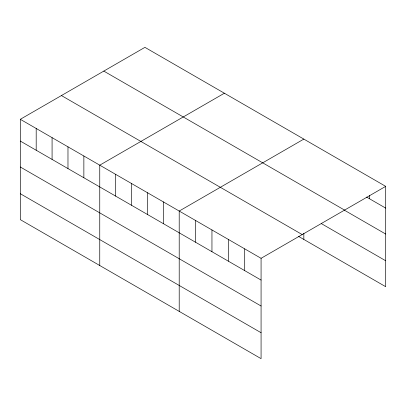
<?xml version="1.0" encoding="UTF-8"?>
<svg xmlns="http://www.w3.org/2000/svg" width="406" height="406" viewBox="0 0 406 406"><rect width="100%" height="100%" fill="white"/><g stroke="black" fill="none" stroke-linecap="round" stroke-linejoin="round"><path stroke-width="0.61" d="M20.3 119.303L261.073 258.312L261.073 358.65L20.3 219.641L20.3 119.303L144.927 47.35L385.7 186.359L385.7 286.697L298.359 236.272M224.381 93.223L99.754 165.176L99.754 265.514M303.835 139.096L179.208 211.049L179.208 311.387M261.073 258.312L385.7 186.359M366.598 197.088L385.7 208.116M103.799 71.096L344.572 210.105M344.222 210.1L385.7 234.049M321.303 223.584L385.7 260.764M61.428 95.557L302.201 234.566M20.3 141.065L261.073 280.069M20.3 166.993L261.073 306.002M20.3 193.713L261.073 332.717M369.328 195.555L369.328 198.666M303.835 233.257L303.835 239.433M244.701 248.858L244.701 270.619M228.324 239.408L228.324 261.165M211.952 229.953L211.952 251.715M195.58 220.504L195.58 242.26M163.319 201.873L163.319 223.635M147.429 192.698L147.429 214.459M131.539 183.527L131.539 205.284M115.644 174.352L115.644 196.108M83.864 156L83.864 177.762M67.975 146.825L67.975 168.586M52.08 137.654L52.08 159.411M36.19 128.479L36.19 150.235"/></g></svg>
